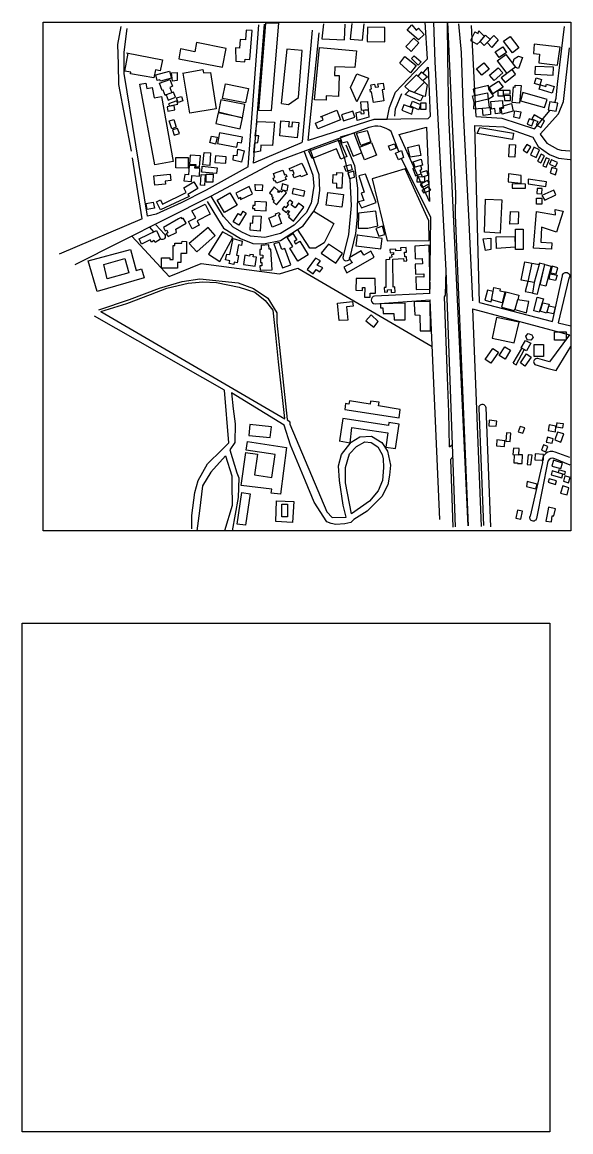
# Model space of a CAD drawing. Header units: millimetres. Extents: x -75360 to 914439, y -5036 to 71141.
# Drawn here: x -75360 to -46369, y 133 to 58726 of the extents above; entities that cross this region are included whole.
import ezdxf

# ---------------------------------------------------------------- set-up
doc = ezdxf.new("R2010")
doc.units = ezdxf.units.MM
picture_1 = doc.add_image_def('image1.png', size_in_pixel=(925, 891))

msp = doc.modelspace()

# ---------------------------------------------------------------- linework, layer by layer
for p, q in [((-68291, 55945), (-67569, 56147)), ((-68221, 55643), (-68291, 55945)), ((-68079, 55682), (-68221, 55643)), ((-68057, 55604), (-68079, 55682)), ((-67464, 55770), (-68057, 55604)), ((-67569, 56147), (-67464, 55770)), ((-57691, 52860), (-57131, 53001)), ((-54721, 51006), (-54591, 51075)), ((-69022, 48347), (-73408, 46470)), ((-71052, 45933), (-69943, 46246)), ((-70862, 45180), (-71052, 45933)), ((-69943, 46246), (-69732, 45499)), ((-69732, 45499), (-70862, 45180))]:
    msp.add_line(p, q)
for points in [[(-60559, 52374), (-63133, 51287), (-62552, 58614)], [(-62879, 54079), (-62187, 54055), (-61803, 58670), (-62511, 58670), (-62879, 54079)], [(-59442, 58646), (-59534, 57844), (-58330, 57795), (-58296, 58629)], [(-57942, 58665), (-58022, 57838), (-57375, 57775), (-57292, 58634)], [(-55631, 55038), (-54294, 56431), (-53943, 56797), (-54062, 58726)], [(-52459, 32086), (-52952, 45611), (-53529, 56636), (-53606, 58726)], [(-51785, 32123), (-52820, 53805), (-52864, 56834), (-52891, 58726), (-52650, 53710), (-52457, 49675), (-52479, 48537), (-51785, 32123)], [(-52310, 58638), (-52164, 57133), (-52060, 53923), (-51775, 48518)], [(-69581, 51910), (-70245, 55438), (-70278, 56504), (-70311, 57550), (-70128, 58502)], [(-69972, 56013), (-69974, 56851), (-69975, 57139), (-69817, 58389)], [(-64072, 56673), (-63595, 56638), (-63585, 56777), (-63325, 56757), (-63213, 58287), (-63519, 58310), (-63557, 57791), (-63841, 57812), (-63874, 57352), (-64080, 57367), (-64072, 56673)], [(-63426, 51096), (-62862, 58581)], [(-60555, 52415), (-60017, 58308)], [(-53922, 53624), (-56772, 53590), (-60246, 52474), (-59662, 58166)], [(-57119, 58454), (-57132, 57712), (-56205, 57697), (-56192, 58454), (-57119, 58470)], [(-55010, 58311), (-54777, 58585), (-54539, 58311), (-54417, 58417), (-54115, 58069), (-54426, 57799), (-55010, 58311)], [(-51435, 58211), (-51669, 57757), (-51509, 57675), (-51326, 57559), (-51153, 57713)], [(-51367, 53750), (-51617, 58559)], [(-51435, 58211), (-51268, 58133), (-51228, 58262), (-50931, 57975)], [(-50877, 58038), (-50638, 57812), (-50943, 57490), (-51153, 57713), (-50877, 58038)], [(-50442, 58020), (-50203, 57800), (-50550, 57394), (-50796, 57646), (-50442, 58020)], [(-47220, 54477), (-47152, 54720), (-47066, 55446), (-46946, 56476), (-46708, 58506)], [(-66994, 57324), (-67078, 56790), (-64767, 56344), (-64574, 57343), (-66148, 57647), (-66241, 57167), (-66994, 57324)], [(-55095, 57440), (-54799, 57183), (-54398, 57644), (-54671, 57881), (-55095, 57440)], [(-50361, 57163), (-49968, 57423), (-49767, 57118), (-50159, 56858), (-50361, 57163)], [(-49925, 57720), (-49569, 57964), (-49120, 57365), (-49460, 57110), (-49925, 57720)], [(-48302, 57574), (-48342, 57069), (-48025, 57044), (-48062, 56580), (-47065, 56449), (-46939, 57412), (-48302, 57574)], [(-69855, 57112), (-67953, 56736), (-68067, 56161), (-68322, 56211), (-68405, 55795), (-69635, 55995), (-69620, 56088), (-69941, 56140), (-69753, 57091)], [(-61650, 54424), (-61282, 54387), (-60759, 54748), (-60558, 57239), (-61380, 57305), (-61668, 54426)], [(-59632, 57395), (-57690, 57207), (-57776, 56327), (-58840, 56374), (-58860, 55919), (-58603, 55908), (-58651, 54809), (-59293, 54837), (-59303, 54604), (-59913, 54630), (-59644, 57397)], [(-55413, 56564), (-55132, 56912), (-54536, 56431), (-54845, 56049), (-55413, 56564)], [(-54786, 56802), (-54644, 56946), (-54280, 56628), (-54432, 56455), (-54785, 56803)], [(-50264, 56684), (-49804, 57026), (-49301, 56350), (-49467, 56230)], [(-49440, 56537), (-49363, 56792), (-49135, 56935), (-48924, 56856), (-49140, 56275), (-49242, 56313), (-49301, 56350)], [(-46757, 54530), (-46432, 57373)], [(-54148, 56076), (-53905, 56348), (-53799, 53742), (-53922, 53624)], [(-51348, 56270), (-50966, 56580), (-50691, 56242), (-51074, 55931), (-51348, 56270)], [(-50671, 55933), (-50206, 56311), (-49955, 56053), (-50416, 55646), (-50671, 55933)], [(-50264, 56684), (-49757, 56012)], [(-48253, 56389), (-48270, 55976), (-47305, 55937), (-47288, 56347), (-48253, 56389)], [(-63426, 51096), (-65636, 49862), (-66950, 49194), (-68271, 48586), (-68737, 48476), (-69972, 56013)], [(-67759, 54882), (-67809, 54863), (-67915, 55141), (-67959, 55127), (-68101, 55509), (-67550, 55693), (-67417, 55343), (-67554, 55278)], [(-67475, 56044), (-67166, 56069), (-67166, 55650), (-67416, 55613), (-67475, 56044)], [(-66890, 56030), (-65812, 56225), (-65782, 56059), (-65415, 56065), (-65102, 54154), (-66502, 53925), (-66848, 56038)], [(-57059, 55766), (-57678, 54514), (-58005, 55269), (-57675, 55990), (-57059, 55766)], [(-54532, 55946), (-54109, 55563), (-54649, 55021), (-54907, 55121), (-55137, 55326), (-54532, 55946)], [(-54253, 56112), (-54461, 55882)], [(-54253, 56112), (-53943, 55832), (-54184, 55631)], [(-50047, 55793), (-49835, 55533), (-49294, 55973), (-49467, 56230), (-50047, 55793)], [(-48192, 55787), (-47911, 55700), (-48003, 55404), (-48290, 55494), (-48192, 55787)], [(-67995, 54800), (-67381, 51366), (-68356, 51192), (-69135, 55456), (-68832, 55511), (-68780, 55223), (-68487, 55277), (-68387, 54730), (-67995, 54800)], [(-67554, 55278), (-67449, 55000)], [(-64605, 55462), (-63407, 55219), (-63560, 54461), (-64766, 54705), (-64612, 55464)], [(-56926, 55417), (-56736, 55447), (-56710, 55286), (-56534, 55314), (-56559, 55466), (-56283, 55511), (-56228, 55171), (-56343, 55153), (-56251, 54577), (-56804, 54489), (-56893, 55046), (-56953, 55036), (-56977, 55187), (-56900, 55199), (-56935, 55416)], [(-54907, 55121), (-54169, 54834), (-54305, 54560), (-55130, 54912), (-54907, 55121)], [(-54109, 55563), (-53956, 55426), (-54068, 54808), (-54173, 54827), (-54655, 55015), (-54109, 55563)], [(-50730, 54667), (-50451, 54844), (-50710, 55184), (-50715, 55383), (-51532, 55191), (-51457, 54854)], [(-50692, 55299), (-50196, 55620), (-49950, 55289), (-50499, 54942), (-50692, 55299)], [(-50225, 55115), (-50227, 54833), (-49921, 54830), (-49919, 55117), (-50225, 55115)], [(-49920, 54924), (-49580, 54934), (-49583, 55116), (-49919, 55117)], [(-48993, 55391), (-49088, 54446), (-49473, 54485), (-49390, 55310), (-49312, 55302), (-49302, 55409), (-48993, 55391)], [(-47968, 55412), (-47689, 55327), (-47649, 55459), (-47242, 55336), (-47351, 54976), (-48037, 55184), (-47968, 55412)], [(-67759, 54882), (-67649, 54604), (-67252, 54761), (-67360, 55033), (-67759, 54882)], [(-67632, 54423), (-67582, 54309), (-67131, 54398), (-67192, 54576), (-67632, 54423)], [(-67206, 54723), (-66942, 54809), (-66865, 54573), (-67124, 54489), (-67206, 54723)], [(-64861, 54629), (-64978, 54000), (-63714, 53678), (-63593, 54373), (-64861, 54629)], [(-57461, 54522), (-57118, 54544), (-57076, 54095), (-57429, 54062), (-57461, 54522)], [(-56772, 53590), (-56071, 53613), (-55959, 54219), (-55631, 55038)], [(-55664, 53767), (-55636, 54157), (-55297, 54959)], [(-54742, 54558), (-54314, 54375), (-54397, 54099), (-54834, 54293), (-54742, 54558)], [(-51551, 54832), (-50780, 55004), (-50730, 54667), (-51482, 54488), (-51559, 54831)], [(-50730, 54667), (-50690, 54221)], [(-50603, 54539), (-49987, 54595), (-49964, 54213), (-50143, 54188), (-50105, 53917), (-50343, 53884), (-50382, 54162), (-50558, 54138), (-50595, 54540)], [(-49888, 54833), (-49882, 54590), (-49554, 54597), (-49560, 54853), (-49888, 54833)], [(-48897, 55007), (-49025, 54578), (-47754, 54216), (-47620, 54647), (-48897, 55007)], [(-47988, 52805), (-47012, 53895), (-46757, 54530)], [(-47481, 54531), (-47565, 54102), (-47142, 54019), (-47058, 54445), (-47481, 54528)], [(-67693, 54243), (-67657, 54029), (-67293, 54090), (-67333, 54324), (-67696, 54263)], [(-64996, 53948), (-65122, 53380), (-63843, 53097), (-63714, 53678), (-64996, 53948)], [(-59603, 53725), (-58732, 54073), (-58532, 53573), (-59739, 53091), (-59863, 53401), (-59457, 53563), (-59533, 53753)], [(-58488, 53840), (-58380, 53518), (-57783, 53717), (-57888, 54034), (-58488, 53840)], [(-57704, 53948), (-57479, 54001), (-57450, 53882), (-57281, 53899), (-57299, 54072), (-57076, 54095), (-57037, 53717), (-57657, 53535), (-57704, 53948)], [(-55192, 54367), (-55301, 54073), (-54765, 53875), (-54693, 54181), (-55192, 54367)], [(-51498, 54152), (-51482, 54488)], [(-51498, 54152), (-51036, 54192)], [(-51367, 53750), (-50008, 53652), (-48296, 53086), (-47456, 54081)], [(-51042, 54190), (-50639, 54226), (-50621, 53843), (-51002, 53803), (-51036, 54191)], [(-49940, 54310), (-49506, 54437), (-49410, 54031), (-49993, 53863), (-50058, 54164), (-49915, 54195), (-49940, 54310)], [(-49341, 54039), (-49405, 53732), (-49056, 53649), (-49000, 53975), (-49342, 54033)], [(-67576, 53523), (-67354, 53595), (-67218, 53177), (-67452, 53101), (-67588, 53519)], [(-62951, 53489), (-62020, 53455), (-62140, 52214), (-62753, 52226), (-62759, 51908), (-63121, 51850), (-63071, 52361), (-62908, 52381), (-62858, 52726), (-63044, 52718), (-62951, 53489)], [(-61684, 53516), (-61256, 53473), (-61282, 53212), (-61097, 53193), (-61070, 53458), (-60750, 53425), (-60831, 52624), (-61744, 52717), (-61684, 53516)], [(-48565, 53624), (-48674, 53341), (-48430, 53246), (-48320, 53533), (-48565, 53624)], [(-48307, 53829), (-48427, 53621), (-48118, 53474), (-48197, 53308), (-47959, 53169), (-47753, 53524), (-48307, 53829)], [(-57041, 53164), (-62017, 51334), (-65381, 49532), (-72579, 45911)], [(-67424, 53035), (-67327, 52759), (-67051, 52855), (-67144, 53118), (-67424, 53035)], [(-64936, 52881), (-65039, 52320), (-64020, 52133), (-63972, 52394), (-63776, 52358), (-63721, 52656), (-64937, 52879)], [(-57541, 52128), (-56899, 52376), (-56637, 51697), (-57267, 51454), (-57541, 52128), (-57822, 52858), (-58562, 52648), (-58477, 52350), (-58184, 52433), (-57876, 51654), (-57396, 51846)], [(-57136, 53014), (-56931, 52408), (-57465, 52219), (-57691, 52860)], [(-55431, 52787), (-53988, 53182), (-53831, 49255), (-55431, 52787)], [(-51202, 43931), (-51439, 53275), (-49927, 53201), (-48380, 52651), (-48088, 52167), (-47496, 51733), (-47026, 51539), (-46401, 51474)], [(-51184, 53169), (-49397, 52873), (-49453, 52534), (-51313, 52842), (-51184, 53169)], [(-47988, 52805), (-47640, 52332), (-47076, 52023), (-46875, 51962), (-46416, 51926)], [(-65353, 52715), (-65059, 52653), (-65153, 52290), (-65452, 52368), (-65353, 52715)], [(-60238, 51911), (-58594, 52519), (-58203, 51633), (-58522, 51500), (-58746, 52037), (-60031, 51526), (-60217, 51919)], [(-55992, 52193), (-55694, 52304), (-55607, 52073), (-55911, 51959), (-55997, 52191)], [(-54991, 52109), (-54403, 52255), (-54302, 51690), (-54854, 51592), (-54983, 52111)], [(-49615, 52266), (-49298, 52255), (-49321, 51603), (-49651, 51614), (-49615, 52266)], [(-48692, 52276), (-48885, 51963), (-48669, 51830), (-48477, 52141), (-48693, 52273)], [(-69022, 48347), (-69535, 51565)], [(-67240, 51583), (-66582, 51579), (-66585, 51025), (-67247, 51029), (-67244, 51583)], [(-66513, 51230), (-66190, 51210), (-66197, 51095), (-65982, 51082), (-65945, 51671), (-66479, 51703), (-66513, 51230)], [(-65745, 51849), (-65412, 51830), (-65449, 51166), (-65807, 51186), (-65745, 51849)], [(-65587, 49249), (-65038, 48354), (-64725, 47844), (-63828, 47300), (-63176, 47043), (-62603, 47024), (-61704, 47203), (-60516, 47976), (-59952, 48753), (-59719, 49185), (-59632, 49833), (-59666, 50659), (-60149, 52021)], [(-60461, 51906), (-59995, 50641), (-59947, 50074), (-60093, 49167), (-60350, 48653), (-60990, 48014), (-61712, 47569), (-62531, 47365), (-63302, 47423), (-63752, 47637), (-64213, 47908), (-64714, 48465), (-65381, 49532)], [(-65148, 51675), (-65175, 51319), (-64601, 51277), (-64576, 51615), (-65148, 51675)], [(-64180, 51699), (-63998, 51678), (-63959, 52014), (-63634, 51941), (-63769, 51340), (-64215, 51440), (-64185, 51699)], [(-55634, 51814), (-55324, 51949), (-55208, 51580), (-55478, 51466), (-55634, 51814)], [(-48332, 52106), (-48500, 51724), (-48192, 51589), (-48016, 51992), (-48326, 52127), (-48332, 52106)], [(-47941, 51749), (-48127, 51379), (-47955, 51293), (-47768, 51663), (-47940, 51750)], [(-47675, 51561), (-47853, 51136), (-47678, 51063), (-47498, 51491), (-47673, 51565)], [(-65970, 50997), (-66230, 51015), (-66222, 51142), (-66535, 51164), (-66569, 50671), (-66768, 50684), (-66815, 50340)], [(-66815, 50340), (-66420, 50308), (-66395, 50624), (-65997, 50592), (-65970, 50997)], [(-65841, 51116), (-65063, 51042), (-65093, 50733), (-65859, 50806), (-65841, 51116)], [(-61241, 51003), (-60584, 51276), (-60295, 50675), (-60618, 50557), (-60646, 50635), (-60990, 50509), (-61061, 50688), (-60989, 50717), (-61067, 50911), (-61187, 50863), (-61245, 51002)], [(-58345, 51120), (-57994, 51209), (-57922, 50925), (-58246, 50842), (-58345, 51120)], [(-55122, 50986), (-56872, 50458), (-56079, 47185), (-53861, 47195), (-53865, 48242), (-55122, 50986)], [(-53822, 44401), (-53768, 48421), (-55311, 51536)], [(-54721, 51006), (-54570, 50616), (-54285, 50727), (-54338, 50915), (-54241, 50957), (-54297, 51157)], [(-54708, 51357), (-54269, 51495), (-54205, 51183), (-54591, 51075), (-54708, 51357)], [(-47387, 51470), (-47494, 51227), (-47177, 51087), (-47071, 51325), (-47389, 51466)], [(-47373, 51050), (-47466, 50765), (-47180, 50672), (-47085, 50962), (-47371, 51056)], [(-68404, 50609), (-67540, 50700), (-67505, 50371), (-67807, 50339), (-67789, 50174), (-68359, 50128), (-68409, 50608)], [(-65909, 50675), (-65692, 50664), (-65721, 50111), (-65936, 50122), (-65909, 50675)], [(-65635, 50701), (-65269, 50693), (-65278, 50276), (-65646, 50284), (-65637, 50701)], [(-62078, 50743), (-61594, 50919), (-61503, 50669), (-61426, 50697), (-61382, 50575), (-61462, 50546), (-61415, 50414), (-61927, 50228), (-61973, 50354), (-62041, 50329), (-62100, 50492), (-62003, 50527), (-62078, 50743)], [(-58922, 50678), (-58732, 50672), (-58729, 50782), (-58439, 50773), (-58464, 49958), (-58738, 49966), (-58731, 50216), (-58938, 50222), (-58923, 50678)], [(-58152, 50773), (-58072, 50476), (-57793, 50551), (-57828, 50853), (-58152, 50773)], [(-57314, 49318), (-57591, 49234), (-57430, 48916), (-56662, 49198), (-57211, 50695), (-57579, 50608), (-57281, 49757), (-57444, 49702), (-57314, 49318)], [(-54496, 50553), (-54506, 50301), (-54083, 50299), (-54082, 50540), (-54496, 50553)], [(-54285, 50727), (-54229, 50568), (-53904, 50645), (-53977, 50882), (-54303, 50790)], [(-49665, 50715), (-49688, 50293), (-48995, 50227), (-48987, 50632), (-49665, 50715)], [(-48616, 50437), (-48627, 50198), (-47687, 50058), (-47651, 50299), (-48616, 50437)], [(-68258, 49247), (-68043, 49338), (-67952, 49122), (-66695, 49733), (-66816, 49982), (-66284, 50299), (-66071, 49942), (-66601, 49626), (-66537, 49513), (-68051, 48816), (-68258, 49247)], [(-64065, 49696), (-63929, 49423), (-63818, 49479), (-63817, 49355), (-63183, 49671), (-63369, 50043), (-64065, 49696)], [(-63037, 50155), (-62657, 50140), (-62670, 49817), (-63033, 49832), (-63041, 50174)], [(-62075, 49979), (-62296, 49720), (-62144, 49591), (-62188, 49540), (-62099, 49464), (-62152, 49401), (-62039, 49306), (-62101, 49234), (-61926, 49085), (-61386, 49718), (-61552, 49860), (-61649, 49747), (-61741, 49826), (-61820, 49734), (-61864, 49770), (-61816, 49824), (-62040, 50024), (-62075, 49979)], [(-61612, 50195), (-61683, 49890), (-61365, 49817), (-61297, 50111), (-61614, 50185)], [(-61039, 49943), (-61097, 49675), (-60477, 49539), (-60422, 49801), (-61039, 49943)], [(-54329, 50155), (-54229, 49990), (-53849, 50185), (-53945, 50373), (-54329, 50155)], [(-54226, 49857), (-53900, 50054), (-53783, 49860), (-54110, 49694), (-54226, 49857)], [(-49469, 50193), (-49469, 49957), (-48762, 49957), (-48762, 50167), (-49469, 50193)], [(-48155, 49950), (-48173, 49677), (-47908, 49660), (-47890, 49941), (-48155, 49950)], [(-47893, 49574), (-47751, 49331), (-47155, 49608), (-47273, 49862), (-47893, 49574)], [(-68810, 49148), (-68438, 49225), (-68373, 48905), (-68753, 48827), (-68810, 49148)], [(-65050, 49335), (-64387, 49720), (-64003, 49058), (-64670, 48671), (-65054, 49333)], [(-63061, 49261), (-63070, 49040), (-63175, 49045), (-63181, 48894), (-63083, 48890), (-63087, 48793), (-62460, 48767), (-62441, 49225), (-63062, 49250)], [(-61352, 49165), (-61283, 49109), (-61433, 48927), (-61508, 48988), (-61620, 48852), (-61396, 48669), (-61300, 48786), (-61237, 48734), (-61338, 48611), (-61231, 48524), (-61296, 48444), (-61025, 48223), (-60473, 48950), (-60754, 49163), (-60939, 48919), (-61147, 49077), (-61054, 49200), (-61213, 49321), (-61352, 49165)], [(-59212, 49730), (-58388, 49624), (-58474, 48959), (-59299, 49065), (-59214, 49730)], [(-50885, 49384), (-50014, 49343), (-50097, 47591), (-50931, 47631), (-50885, 49384)], [(-48183, 49439), (-47901, 49434), (-47907, 49125), (-48178, 49112), (-48183, 49439)], [(-66389, 48758), (-65685, 49112), (-65419, 48582), (-66117, 48232), (-66004, 48006), (-66383, 47816), (-66575, 48198), (-66178, 48397), (-66389, 48758)], [(-63950, 48626), (-63809, 48540), (-63686, 48744), (-63528, 48648), (-63916, 48007), (-64212, 48187), (-63950, 48626)], [(-62332, 48386), (-61951, 48527), (-61982, 48610), (-61787, 48683), (-61740, 48557), (-61816, 48528), (-61657, 48089), (-62148, 47909), (-62324, 48389)], [(-59952, 48753), (-58893, 48103), (-59411, 47083), (-59865, 46800), (-60156, 46792), (-60805, 47788)], [(-57598, 47842), (-57093, 47855), (-56572, 47965), (-56679, 48750), (-57588, 48647), (-57598, 47842)], [(-49561, 48723), (-49138, 48718), (-49145, 48083), (-49586, 48069), (-49561, 48723)], [(-48191, 48729), (-47171, 48545), (-47190, 48842), (-46769, 48753), (-47119, 47644), (-47912, 47894), (-47960, 47116), (-47377, 47080), (-47398, 46739), (-48343, 46796), (-48191, 48729)], [(-67888, 47879), (-67806, 47704), (-67723, 47743), (-67655, 47598), (-67755, 47551), (-67654, 47411), (-67203, 47619), (-67249, 47796), (-66699, 48116), (-66848, 48374), (-66909, 48338), (-66956, 48419), (-67092, 48340), (-67888, 47879)], [(-63159, 48505), (-62725, 48475), (-62779, 47698), (-63319, 47735), (-63291, 48129), (-63165, 48120), (-63159, 48505)], [(-51776, 48537), (-51560, 44008)], [(-69174, 47291), (-68269, 47724), (-68048, 47264), (-68329, 47100), (-68383, 47193), (-68526, 47109), (-68600, 47235), (-69057, 47001), (-69174, 47291)], [(-68397, 47663), (-68611, 47907)], [(-66537, 47047), (-66127, 46592), (-65154, 47468), (-65532, 47887), (-66537, 47047)], [(-65518, 46472), (-64921, 46096), (-64229, 47360), (-64772, 47657), (-65518, 46472)], [(-61056, 47570), (-60849, 47234), (-60989, 47148), (-60912, 47022), (-60687, 47160), (-60249, 46447), (-60801, 46109), (-61218, 46788), (-61055, 46888), (-61358, 47382), (-61055, 47568)], [(-57655, 47510), (-57732, 46923), (-56413, 46751), (-56341, 47304), (-57660, 47477)], [(-56321, 47948), (-56676, 47840), (-56517, 47425), (-56193, 47512), (-56325, 47947)], [(-69568, 47426), (-67597, 45298), (-65899, 45990), (-61762, 45444), (-60792, 45734), (-53696, 41599)], [(-67294, 47064), (-66917, 47054), (-66913, 47159), (-66671, 47150), (-66675, 46505), (-66981, 46507), (-66981, 46042), (-67147, 46042), (-67147, 45744), (-67997, 45744), (-67997, 46285), (-67551, 46285), (-67551, 46199), (-67390, 46199), (-67390, 46934), (-67292, 46934), (-67294, 47064)], [(-63728, 47170), (-63776, 46942), (-63922, 46973), (-64038, 46428), (-63926, 46404), (-64006, 46022), (-64155, 46054), (-64179, 45939), (-64419, 45989), (-64390, 46126), (-64608, 46172), (-64543, 46483), (-64385, 46450), (-64204, 47303), (-63728, 47170)], [(-62726, 46954), (-62726, 46725), (-62802, 46725), (-62802, 46435), (-62652, 46429), (-62643, 46271), (-62774, 46264), (-62769, 46042), (-62705, 46043), (-62701, 45866), (-62797, 45864), (-62792, 45627), (-62155, 45643), (-62229, 46744), (-62312, 46739), (-62327, 46968), (-62726, 46941)], [(-62059, 47030), (-61596, 45759), (-61159, 45918), (-61473, 46780), (-61635, 46721), (-61774, 47101), (-62059, 47030)], [(-59169, 47006), (-59553, 46521), (-58785, 45999), (-58439, 46507), (-59169, 47006)], [(-54614, 46901), (-54589, 46233), (-54223, 46247), (-54212, 45958), (-54595, 45944), (-54571, 45425), (-54135, 45445), (-54144, 45257), (-54552, 45271), (-54541, 44609), (-53810, 44621), (-53849, 46950), (-54614, 46901)], [(-51002, 47279), (-50604, 47315), (-50598, 46720), (-50875, 46675), (-51002, 47279)], [(-50310, 47394), (-49332, 47418), (-49318, 46838), (-50304, 46772), (-50310, 47394)], [(-69643, 46716), (-69330, 45620), (-69050, 45700), (-68912, 45219), (-71404, 44506), (-71865, 46118), (-69643, 46716)], [(-63586, 46420), (-63657, 45930), (-63044, 45842), (-62976, 46316), (-63153, 46341), (-63139, 46436), (-63330, 46463), (-63342, 46378), (-63586, 46420)], [(-57913, 46044), (-58365, 45783), (-58197, 45491), (-56753, 46324), (-56936, 46641), (-57313, 46423), (-57445, 46652), (-58080, 46286)], [(-55781, 46210), (-55205, 46248), (-55196, 46114), (-55038, 46124), (-55052, 46340), (-55143, 46334), (-55160, 46579), (-55057, 46586), (-55074, 46834), (-55363, 46815), (-55353, 46666), (-55610, 46648), (-55617, 46746), (-55926, 46725), (-55912, 46549), (-55741, 46563), (-55732, 46458), (-55844, 46449), (-55833, 46314), (-55958, 46304), (-55955, 46188), (-56139, 46179), (-56136, 44721), (-56233, 44714), (-56215, 44472), (-56048, 44484), (-56056, 44598), (-55869, 44611), (-55858, 44455), (-55653, 44470), (-55673, 44748), (-55752, 44742), (-55781, 46210)], [(-59862, 46265), (-60299, 45658), (-59990, 45435), (-59818, 45673), (-59628, 45536), (-59465, 45762), (-59777, 45903), (-59590, 46122), (-59862, 46265)], [(-58080, 46286), (-57933, 46032)], [(-53000, 44309), (-52952, 45611), (-52987, 46277)], [(-48795, 46066), (-48048, 45924), (-48299, 44972), (-48988, 45110), (-48806, 46068)], [(-48421, 45995), (-48643, 45041)], [(-48299, 44972), (-48403, 44416), (-48127, 44370), (-47749, 45929), (-48035, 46003), (-48048, 45924)], [(-47749, 45929), (-47415, 45841), (-47692, 44783), (-47981, 44858), (-47749, 45929)], [(-47354, 45839), (-47440, 45483), (-47148, 45433), (-47064, 45754), (-47354, 45839)], [(-71313, 43539), (-69691, 44081), (-68101, 44677), (-66903, 45033), (-65977, 45174), (-63943, 44962), (-63133, 44668), (-62379, 44159), (-61895, 43386), (-61896, 42870), (-61356, 37739), (-61218, 37617), (-61211, 37495), (-59258, 32879), (-58984, 32575), (-58245, 32582), (-58391, 33214), (-58598, 34520), (-58643, 35292), (-58491, 35895), (-57969, 36553), (-57514, 36834), (-56900, 36867), (-56364, 36538), (-56052, 36074), (-55890, 35342), (-55943, 34811), (-56039, 34299), (-56350, 33685), (-57128, 32903), (-57830, 32471), (-57998, 32308), (-58310, 32231), (-58795, 32198), (-59036, 32246), (-59261, 32346), (-59924, 33388), (-60386, 34485), (-61188, 36389), (-61515, 37451), (-64306, 39148), (-64204, 38313), (-64108, 37515), (-64118, 36528), (-64382, 36146), (-64012, 34921), (-63913, 34671), (-63942, 33620), (-64268, 31867)], [(-57714, 45197), (-57726, 44567), (-57381, 44560), (-57378, 44718), (-57259, 44716)], [(-57259, 44716), (-57268, 44211), (-56974, 44205), (-56970, 44417), (-56686, 44412), (-56707, 45195), (-57714, 45197)], [(-51202, 43931), (-47340, 42928), (-46813, 45327)], [(-47456, 45434), (-47098, 45362), (-47171, 45091), (-47511, 45156), (-47455, 45433)], [(-46466, 45206), (-47039, 42854), (-46369, 42691)], [(-71209, 43442), (-69825, 43866), (-68579, 44344), (-67712, 44677), (-66581, 44942), (-65819, 45019), (-65097, 44979), (-63893, 44728), (-63072, 44467), (-62519, 44029), (-62121, 43517), (-61992, 42380), (-61829, 40794), (-61506, 37794)], [(-50770, 44576), (-50906, 44043), (-50581, 43960), (-50474, 44498), (-50770, 44576)], [(-50474, 44498), (-50431, 44714), (-50097, 44648), (-50119, 44541), (-49865, 44490), (-49999, 43913), (-50560, 44066)], [(-48644, 45040), (-48774, 44497), (-48401, 44427)], [(-58699, 43895), (-57897, 43970), (-57874, 43732), (-58223, 43700), (-58156, 42985), (-58608, 42976), (-58695, 43895)], [(-54639, 43859), (-54617, 43269), (-54347, 43250), (-54335, 42424), (-53785, 42432), (-53807, 43975), (-54642, 43963), (-54639, 43859)], [(-53289, 32460), (-53806, 44071)], [(-52778, 36302), (-52824, 38129), (-52891, 39966), (-53042, 44215), (-53000, 44309)], [(-49806, 44488), (-50033, 43669), (-49366, 43510), (-49325, 43573)], [(-49806, 44488), (-49118, 44320), (-49178, 44072)], [(-49187, 44073), (-49329, 43555), (-48718, 43387), (-48586, 43979), (-49187, 44073)], [(-48035, 43407), (-48330, 43484), (-48141, 44209), (-47818, 44124), (-48035, 43407)], [(-71209, 43442), (-61478, 37777)], [(-56425, 43857), (-56421, 43641), (-56296, 43644), (-56291, 43339), (-55717, 43349), (-55711, 43006), (-55116, 43017), (-55131, 43887), (-56425, 43857)], [(-51562, 43581), (-51110, 32096)], [(-51562, 43581), (-46443, 42220)], [(-47856, 43901), (-47520, 43834), (-47652, 43364), (-47994, 43460), (-47856, 43901)], [(-47524, 43746), (-47200, 43674), (-47278, 43320), (-47612, 43393), (-47524, 43746)], [(-66400, 31971), (-66392, 32668), (-66237, 33891), (-66059, 34519), (-65563, 35409), (-64818, 36140), (-64435, 36516), (-64663, 39288), (-71545, 43209)], [(-56924, 43275), (-57208, 42957), (-56773, 42621), (-56541, 42921), (-56924, 43275)], [(-50300, 43125), (-50528, 42047), (-49358, 41800), (-49096, 42880), (-50300, 43125)], [(-48748, 42149), (-48629, 42283), (-48436, 42215), (-48368, 42070), (-48482, 41936), (-48685, 41945), (-48748, 42149)], [(-48765, 41925), (-48489, 41773), (-48714, 41366), (-49002, 41525), (-48765, 41925)], [(-50486, 41498), (-50191, 41310), (-50603, 40715), (-50894, 40917), (-50486, 41498)], [(-49862, 41575), (-49551, 41410), (-49833, 40930), (-50156, 41120), (-49862, 41575)], [(-49416, 40727), (-48952, 41498)], [(-49416, 40727), (-49264, 40635), (-48826, 41428)], [(-48716, 41216), (-48461, 41034), (-48791, 40570), (-49031, 40741), (-48716, 41216)], [(-58315, 38276), (-55447, 37836), (-55379, 38282), (-56532, 38459), (-56502, 38653), (-56946, 38721), (-56971, 38560), (-58068, 38729), (-58095, 38556), (-58268, 38583), (-58315, 38276)], [(-50869, 38384), (-50622, 32076)], [(-58615, 36620), (-58033, 36513), (-57945, 37317), (-56034, 37035), (-56145, 36285), (-55627, 36208), (-55436, 37503), (-55979, 37583), (-56001, 37437), (-58424, 37794), (-58598, 36616)], [(-50688, 37703), (-50699, 37408), (-50309, 37394), (-50277, 37652), (-50688, 37703)], [(-47102, 37587), (-47140, 37356), (-46791, 37299), (-46754, 37522), (-47107, 37558)], [(-63326, 37486), (-63376, 36903), (-62249, 36788), (-62190, 37366), (-63326, 37486)], [(-49764, 37035), (-49800, 36608), (-49567, 36588), (-49531, 37016), (-49764, 37035)], [(-49045, 37377), (-49145, 37098), (-48905, 37025), (-48807, 37309), (-49045, 37377)], [(-47509, 37465), (-47564, 37171), (-47176, 37099), (-47161, 37387), (-47509, 37465)], [(-47068, 37079), (-47218, 36673), (-46894, 36554), (-46735, 36989), (-47068, 37079)], [(-63557, 36007), (-62920, 35912), (-63081, 34827), (-62162, 34690), (-61984, 35893), (-63517, 36121), (-63449, 36577), (-61397, 36272), (-61704, 33798), (-62197, 33859), (-62171, 34065), (-63794, 34267), (-63536, 36004)], [(-57966, 32772), (-58269, 34399), (-58280, 35220), (-58056, 35938), (-57694, 36326), (-57257, 36561), (-56927, 36529), (-56574, 36300), (-56336, 35904), (-56289, 35668), (-56259, 35206), (-56319, 34520), (-56549, 33973), (-57009, 33425), (-57966, 32772)], [(-52778, 36302), (-52617, 36431)], [(-50286, 36664), (-50302, 36348), (-49874, 36312), (-49859, 36625), (-50286, 36664)], [(-47814, 36408), (-47926, 36129), (-47693, 36035), (-47579, 36321), (-47814, 36408)], [(-47600, 36813), (-47675, 36557), (-47350, 36489), (-47302, 36722), (-47601, 36809)], [(-64609, 35835), (-65385, 34960), (-65826, 34248), (-65997, 32916), (-66131, 31867)], [(-64609, 35835), (-64284, 34774), (-64276, 34317), (-64257, 33203), (-64664, 31867)], [(-52723, 35634), (-52594, 35791)], [(-49404, 36237), (-49434, 35891), (-49114, 35884), (-49107, 36211), (-49404, 36237)], [(-49358, 35889), (-49380, 35454), (-49180, 35460), (-49179, 35428), (-48943, 35414), (-48916, 35882), (-49114, 35886)], [(-48617, 35881), (-48677, 35370), (-48479, 35347), (-48418, 35869), (-48617, 35881)], [(-48245, 35929), (-48279, 35619), (-47821, 35593), (-47805, 35890), (-48245, 35929)], [(-52723, 35634), (-52596, 32058)], [(-47289, 35594), (-47376, 35285), (-46895, 35150), (-46813, 35444), (-47289, 35594)], [(-47505, 34610), (-47558, 34430), (-47186, 34318), (-47128, 34511), (-47505, 34610)], [(-47355, 35031), (-47411, 34830), (-46842, 34671), (-46791, 34853), (-47355, 35031)], [(-47003, 35096), (-47040, 34947), (-46685, 34835), (-46658, 34990), (-47003, 35096)], [(-46679, 34771), (-46765, 34493), (-46490, 34407), (-46404, 34686), (-46679, 34771)], [(-48674, 34471), (-48720, 34214), (-48220, 34086), (-48155, 34339), (-48674, 34471)], [(-46794, 34249), (-46921, 33860), (-46555, 33774), (-46469, 34141), (-46794, 34249)], [(-63747, 33888), (-63310, 33822), (-63555, 32160), (-63997, 32225), (-63749, 33888)], [(-61925, 33451), (-61008, 33422), (-61080, 32302), (-61948, 32358), (-61925, 33451)], [(-49186, 32953), (-49278, 32537), (-49018, 32480), (-48925, 32901), (-49186, 32953)], [(-47626, 32722), (-47695, 32369), (-47386, 32339), (-47355, 32665), (-47259, 32656), (-47179, 33031), (-47541, 33108), (-47626, 32722)]]:
    msp.add_lwpolyline(points)
for points in [[(-54288, 54473), (-54035, 54473), (-54035, 54112), (-54288, 54112)], [(-49296, 47788), (-48889, 47788), (-48889, 46722), (-49296, 46722)], [(-47236, 42370), (-46611, 42370), (-46611, 41932), (-47236, 41932)], [(-48305, 41703), (-47810, 41703), (-47810, 41077), (-48305, 41077)], [(-61631, 33281), (-61332, 33281), (-61332, 32610), (-61631, 32610)]]:
    msp.add_lwpolyline(points, close=True)
for points in [[(-55454, 51892), (-55857, 52948, 0.257785), (-57033, 53167, 1.046902)], [(-58261, 52252), (-57802, 51163), (-57638, 49970), (-57657, 48425), (-57744, 47559), (-58056, 46246, -1.121354), (-58381, 46364), (-58092, 47510), (-57967, 49052), (-58032, 50415), (-58304, 51519), (-58681, 52583)], [(-68295, 48020), (-67844, 47526, -0.844105), (-68048, 47264)], [(-46813, 45327, -1.357059), (-46466, 45206, 1.597727)], [(-53802, 44402), (-56743, 44259, 0.910234), (-56716, 43853), (-53806, 44071)], [(-46443, 42220), (-47499, 40790), (-48105, 40961, 0.804471), (-48271, 40649), (-47639, 40458), (-47145, 40331), (-46369, 41603)], [(-50960, 32142), (-51218, 38349, -1.0475), (-50869, 38384, -0.571225)], [(-46413, 35741), (-47192, 36017, 0.606709), (-47868, 35473), (-48518, 32641)], [(-46396, 35343), (-47206, 35675, 0.375622), (-47593, 35542), (-48180, 32526, -1.147601), (-48518, 32641, -0.607742)]]:
    msp.add_lwpolyline(points, format="xyb")

# ---------------------------------------------------------------- pictures from other files: only their frames are drawn
image = msp.add_image(picture_1, insert=(-74253, 31867), size_in_units=(27883, 26858))
image.dxf.flags = 7
image = msp.add_image(picture_1, insert=(-75360, 133), size_in_units=(27883, 26858))
image.dxf.flags = 7

doc.saveas('drawing.dxf')
